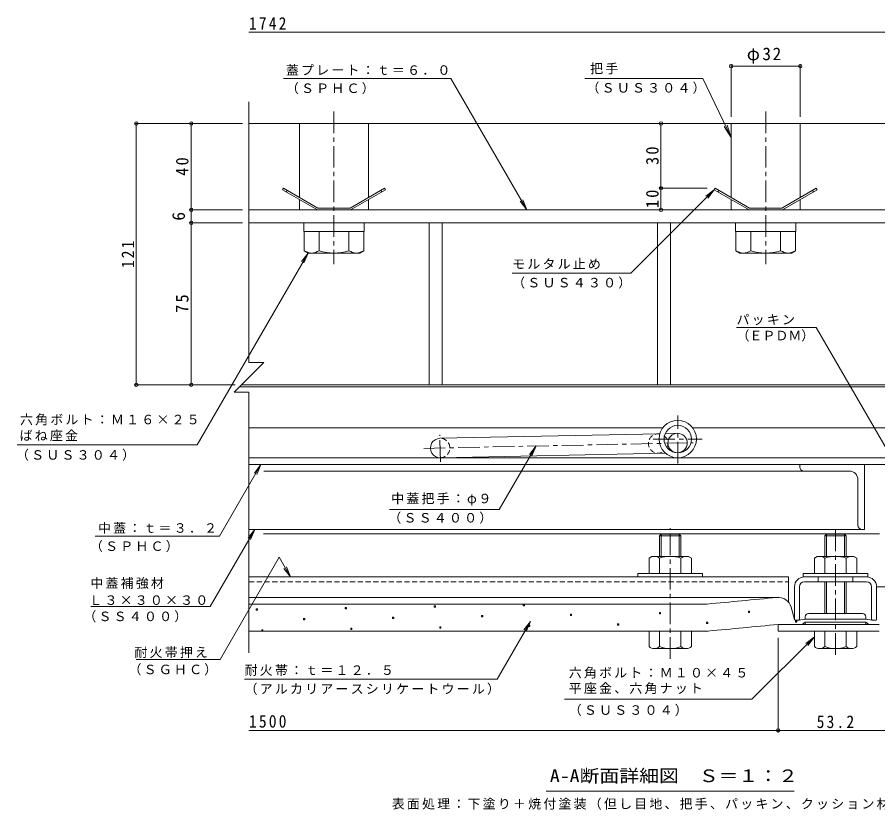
# Model space of a CAD drawing. Units: millimetres at full size. Extents: x -522 to 546, y -392 to 382.
# Drawn here: x -522.2 to -123.5, y -346 to 21 of the extents above; entities that cross this region are included whole.
import ezdxf
from ezdxf.enums import TextEntityAlignment as Align

# ---------------------------------------------------------------- set-up
doc = ezdxf.new("R2010")
doc.units = ezdxf.units.MM
doc.header["$LTSCALE"] = 2
doc.header["$PDMODE"] = 32
doc.header["$PDSIZE"] = 1.6
doc.linetypes.add('CHAIN1', pattern=[8, 5, -1, 1, -1])
doc.linetypes.add('DASHED1', pattern=[1.8, 1.2, -0.6])
for name, color, linetype, lineweight in [('D-1', 2, 'Continuous', 9), ('D-2', 3, 'Continuous', 9), ('D-3', 4, 'Continuous', 9), ('D-4', 4, 'Continuous', 9), ('D-5', 7, 'Continuous', 9), ('D-6', 6, 'Continuous', 5), ('D-7', 5, 'Continuous', 5), ('D-8', 5, 'Continuous', 5), ('D-A', 3, 'Continuous', 9), ('D-B', 2, 'Continuous', 9), ('D-C', 5, 'Continuous', 9), ('D-D', 4, 'Continuous', 9), ('D-E', 3, 'Continuous', 9), ('D-F', 7, 'Continuous', 9)]:
    doc.layers.add(name, color=color, linetype=linetype, lineweight=lineweight)
doc.styles.add('ＭＳ ゴシック', font='')
doc.styles.get('ＭＳ ゴシック').set_extended_font_data('MS Gothic')

msp = doc.modelspace()

# ---------------------------------------------------------------- linework, layer by layer
at = {"layer": 'D-1'}
for p, q in [((-169.651, -260.179), (-169.651, -263.379)), ((-122.851, -260.179), (-169.651, -260.179)), ((-122.851, -263.379), (-169.651, -263.379))]:
    msp.add_line(p, q, dxfattribs=at)
at = {"layer": 'D-2'}
for p, q in [((-76.651, -68.178), (-414.803, -68.178)), ((-414.803, -74.178), (-76.651, -74.178))]:
    msp.add_line(p, q, dxfattribs=at)
at = {"layer": 'D-2', "linetype": 'CHAIN1'}
for p, q in [((-216.151, -185.677), (-216.151, -163.481)), ((-227.499, -174.329), (-204.803, -174.329))]:
    msp.add_line(p, q, dxfattribs=at)
at = {"layer": 'D-2'}
for radius in [8.65, 6.35]:
    msp.add_circle((-216.151, -174.329), radius, dxfattribs=at)
at = {"layer": 'D-3'}
for p, q in [((-414.803, -28.178), (-63.651, -28.178)), ((-383.116, -68.178), (-399.236, -58.871)), ((-397.104, -59.178), (-397.504, -59.871)), ((-351.567, -58.871), (-367.687, -68.178)), ((-353.699, -59.178), (-353.299, -59.871)), ((-183.116, -68.178), (-199.236, -58.871)), ((-197.104, -59.178), (-197.504, -59.871)), ((-151.567, -58.871), (-167.687, -68.178)), ((-153.699, -59.178), (-153.299, -59.871)), ((-382.901, -67.378), (-367.901, -67.378)), ((-182.901, -67.378), (-167.901, -67.378)), ((-383.116, -68.178), (-367.687, -68.178)), ((-183.116, -68.178), (-167.687, -68.178))]:
    msp.add_line(p, q, dxfattribs=at)
for points in [[(-382.901, -67.378), (-398.836, -58.178), (-399.236, -58.871)], [(-367.901, -67.378), (-351.967, -58.178), (-351.567, -58.871)], [(-182.901, -67.378), (-198.836, -58.178), (-199.236, -58.871)], [(-167.901, -67.378), (-151.967, -58.178), (-151.567, -58.871)]]:
    msp.add_lwpolyline(points, dxfattribs=at)
at = {"layer": 'D-4'}
for p, q in [((-124.051, -242.709), (-119.651, -242.709)), ((-124.051, -257.929), (-124.051, -242.779)), ((-169.662, -247.65), (-414.803, -247.65)), ((-414.803, -250.879), (-205.318, -250.879)), ((-162.051, -257.929), (-163.641, -252.222)), ((-161.801, -258.179), (-162.051, -257.929)), ((-160.001, -258.179), (-161.801, -258.179)), ((-157.051, -257.679), (-160.001, -258.179)), ((-129.051, -257.679), (-157.051, -257.679)), ((-169.651, -260.179), (-158.547, -260.179)), ((-157.051, -259.179), (-158.547, -260.179)), ((-157.051, -259.179), (-129.051, -259.179)), ((-129.051, -259.179), (-127.555, -260.179)), ((-122.851, -260.179), (-127.555, -260.179)), ((-204.745, -263.379), (-414.803, -263.379))]:
    msp.add_line(p, q, dxfattribs=at)
at = {"layer": 'D-4', "color": 134, "lineweight": 5}
for p, q in [((-157.051, -256.679), (-157.051, -257.679)), ((-157.051, -257.679), (-129.051, -257.679)), ((-130.551, -255.179), (-155.551, -255.179)), ((-129.051, -256.679), (-129.051, -257.679)), ((-157.051, -259.179), (-129.051, -259.179)), ((-157.051, -259.679), (-157.051, -259.179)), ((-129.551, -260.179), (-156.551, -260.179)), ((-129.051, -259.679), (-129.051, -259.179))]:
    msp.add_line(p, q, dxfattribs=at)
at = {"layer": 'D-4', "color": 2}
for points in [[(-287.804, -251.532), (-287.804, -250.932), (-287.204, -250.932), (-287.204, -251.532)], [(-411.479, -253.612), (-411.479, -253.012), (-410.879, -253.012), (-410.879, -253.612)], [(-370.254, -252.919), (-370.254, -252.319), (-369.654, -252.319), (-369.654, -252.919)], [(-329.029, -252.225), (-329.029, -251.625), (-328.429, -251.625), (-328.429, -252.225)], [(-224.672, -255.321), (-224.672, -254.721), (-224.072, -254.721), (-224.072, -255.321)], [(-183.447, -254.628), (-183.447, -254.028), (-182.847, -254.028), (-182.847, -254.628)], [(-389.573, -258.095), (-389.573, -257.495), (-388.973, -257.495), (-388.973, -258.095)], [(-348.347, -257.402), (-348.347, -256.802), (-347.747, -256.802), (-347.747, -257.402)], [(-307.122, -256.708), (-307.122, -256.108), (-306.522, -256.108), (-306.522, -256.708)], [(-265.897, -256.015), (-265.897, -255.415), (-265.297, -255.415), (-265.297, -256.015)], [(-161.54, -259.111), (-161.54, -258.511), (-160.94, -258.511), (-160.94, -259.111)], [(-408.891, -263.272), (-408.891, -262.672), (-408.291, -262.672), (-408.291, -263.272)], [(-367.666, -262.578), (-367.666, -261.978), (-367.066, -261.978), (-367.066, -262.578)], [(-326.441, -261.885), (-326.441, -261.285), (-325.841, -261.285), (-325.841, -261.885)], [(-285.216, -261.191), (-285.216, -260.591), (-284.615, -260.591), (-284.615, -261.191)], [(-243.99, -260.498), (-243.99, -259.898), (-243.39, -259.898), (-243.39, -260.498)], [(-202.765, -259.804), (-202.765, -259.204), (-202.165, -259.204), (-202.165, -259.804)]]:
    msp.add_lwpolyline(points, close=True, dxfattribs=at)
at = {"layer": 'D-4'}
msp.add_lwpolyline([(-129.051, -257.679), (-126.101, -258.179), (-124.301, -258.179), (-124.051, -257.929)], dxfattribs=at)
for centre, radius, start, end in [((-205.318, -220.879), 30, 270, 275.2529), ((-669.651, 4829.613), 5101.792, 275.2529, 275.61726), ((-169.662, -253.9), 6.25, 15.57156, 95.61726), ((-669.651, 4829.613), 5114.292, 275.24643, 275.6105), ((-204.745, -233.379), 30, 270, 275.24643)]:
    msp.add_arc(centre, radius, start, end, dxfattribs=at)
at = {"layer": 'D-4', "color": 134, "lineweight": 5}
for centre, radius, start, end in [((-155.551, -256.679), 1.5, 90, 180), ((-130.551, -256.679), 1.5, 0, 90), ((-156.551, -259.679), 0.5, 180, 270), ((-129.551, -259.679), 0.5, 270, 0)]:
    msp.add_arc(centre, radius, start, end, dxfattribs=at)
at = {"layer": 'D-5'}
for p, q in [((-398.754, -7.418), (-321.317, -7.418)), ((-286.051, -68.178), (-321.317, -7.418)), ((-204.505, -7.418), (-259.156, -7.418)), ((-204.505, -7.418), (-191.402, -34.646)), ((-191.402, -34.646), (-194.687, -29.625)), ((-191.402, -34.646), (-193.276, -28.946)), ((-199.236, -58.871), (-203.203, -61.915)), ((-286.051, -68.178), (-287.975, -63.563)), ((-286.051, -68.178), (-289.104, -64.218)), ((-438.757, -177.076), (-387.432, -88.178)), ((-387.432, -88.178), (-390.476, -92.145)), ((-387.432, -88.178), (-389.345, -92.797)), ((-292.856, -97.49), (-237.856, -97.49)), ((-188.916, -122.606), (-152.003, -122.606)), ((-152.003, -122.606), (-113.478, -189.333)), ((-438.757, -177.076), (-522.154, -177.076)), ((-281.769, -177.55), (-284.822, -181.51)), ((-409.222, -186.179), (-412.265, -190.146)), ((-349.627, -207.032), (-298.881, -207.032)), ((-412.109, -216.18), (-415.153, -220.147)), ((-395.524, -238.179), (-397.437, -233.56)), ((-488.022, -251.863), (-432.711, -251.863)), ((-299.786, -285.476), (-284.384, -258.799)), ((-284.384, -258.799), (-287.428, -262.766)), ((-284.384, -258.799), (-286.297, -263.418)), ((-181.802, -294.856), (-152.851, -265.904)), ((-152.851, -265.904), (-156.817, -268.948)), ((-152.851, -265.904), (-155.894, -269.871)), ((-467.11, -276.438), (-428.08, -276.438)), ((-268.671, -294.856), (-181.802, -294.856)), ((-162.151, -337.484), (-277.151, -337.484))]:
    msp.add_line(p, q, dxfattribs=at)
for points in [[(-237.856, -97.49), (-199.236, -58.871), (-202.28, -62.838)], [(-298.881, -207.032), (-281.769, -177.55), (-283.693, -182.165)], [(-486.016, -219.344), (-428.369, -219.344), (-409.222, -186.179), (-411.135, -190.798)], [(-432.711, -251.863), (-412.109, -216.18), (-414.022, -220.799)], [(-428.08, -276.438), (-400.758, -229.114), (-395.524, -238.179), (-398.568, -234.212)]]:
    msp.add_lwpolyline(points, dxfattribs=at)
at = {"layer": 'D-6'}
for p, q in [((-57.651, -150.178), (-419.202, -150.178)), ((-57.651, -149.178), (-418.202, -149.178)), ((-414.803, -169.178), (-223.1, -169.178)), ((-209.202, -169.178), (-91.151, -169.178)), ((-326.315, -173.981), (-224.465, -171.851)), ((-221.975, -171.799), (-216.339, -171.681)), ((-221.892, -180.799), (-326.127, -182.979))]:
    msp.add_line(p, q, dxfattribs=at)
at = {"layer": 'D-6', "linetype": 'CHAIN1'}
for p, q in [((-326.088, -184.849), (-326.349, -172.332)), ((-333.834, -178.639), (-208.986, -176.028))]:
    msp.add_line(p, q, dxfattribs=at)
at = {"layer": 'D-6', "color": 134}
msp.add_line((-122.651, -218.179), (-408.009, -218.179), dxfattribs=at)
at = {"layer": 'D-6'}
msp.add_circle((-216.245, -176.18), 4.5, dxfattribs=at)
msp.add_arc((-326.221, -178.48), 4.5, 91.19794, 271.19794, dxfattribs=at)
at = {"layer": 'D-6', "linetype": 'DASHED1'}
msp.add_arc((-326.221, -178.48), 4.5, 271.19794, 91.19794, dxfattribs=at)
at = {"layer": 'D-7'}
for p, q in [((-223.839, -218.379), (-224.651, -219.191)), ((-224.651, -219.191), (-214.651, -219.191)), ((-224.651, -219.191), (-224.651, -224.879)), ((-224.651, -219.191), (-224.651, -228.679)), ((-223.839, -218.379), (-215.463, -218.379)), ((-223.839, -228.679), (-223.839, -218.379)), ((-215.463, -218.379), (-214.651, -219.191)), ((-215.463, -228.679), (-215.463, -218.379)), ((-214.651, -228.679), (-214.651, -219.191)), ((-138.051, -219.191), (-148.051, -219.191)), ((-148.051, -228.679), (-148.051, -219.191)), ((-147.239, -228.679), (-147.239, -218.379)), ((-138.863, -218.379), (-138.051, -219.191)), ((-138.863, -228.679), (-138.863, -218.379)), ((-138.051, -219.191), (-138.051, -228.679)), ((-148.051, -255.179), (-148.051, -240.479)), ((-147.239, -255.179), (-147.239, -240.479)), ((-138.863, -255.179), (-138.863, -240.479)), ((-138.051, -240.479), (-138.051, -255.179)), ((-229.451, -263.379), (-209.851, -263.379)), ((-229.451, -270.484), (-229.451, -263.379)), ((-224.651, -270.484), (-224.651, -263.379)), ((-214.651, -270.484), (-214.651, -263.379)), ((-209.851, -270.484), (-209.851, -263.379)), ((-152.851, -270.484), (-152.851, -263.379)), ((-133.251, -263.379), (-152.851, -263.379)), ((-148.051, -270.484), (-148.051, -263.379)), ((-138.051, -263.379), (-138.051, -270.484)), ((-133.251, -270.484), (-133.251, -263.379)), ((-212.251, -271.379), (-227.051, -271.379)), ((-135.651, -271.379), (-150.451, -271.379))]:
    msp.add_line(p, q, dxfattribs=at)
at = {"layer": 'D-7', "linetype": 'CHAIN1'}
for p, q in [((-219.651, -276.077), (-219.651, -215.59)), ((-143.051, -274.257), (-143.051, -216.527))]:
    msp.add_line(p, q, dxfattribs=at)
at = {"layer": 'D-7', "color": 134}
for p, q in [((-234.651, -236.679), (-234.651, -238.179)), ((-204.651, -236.679), (-234.651, -236.679)), ((-204.651, -238.179), (-234.651, -238.179)), ((-204.651, -236.679), (-204.651, -238.179)), ((-158.051, -236.679), (-158.051, -238.179)), ((-128.051, -236.679), (-158.051, -236.679)), ((-128.051, -238.179), (-158.051, -238.179)), ((-128.051, -236.679), (-128.051, -238.179))]:
    msp.add_line(p, q, dxfattribs=at)
at = {"layer": 'D-7'}
msp.add_lwpolyline([(-138.863, -218.379), (-147.239, -218.379), (-148.051, -219.191)], dxfattribs=at)
for centre, radius, start, end in [((-227.051, -267.713), 3.666, 229.1022, 310.89809), ((-219.651, -256.963), 14.416, 249.70546, 290.29454), ((-212.251, -267.713), 3.666, 229.10191, 310.8978), ((-150.451, -267.713), 3.666, 229.1022, 310.89809), ((-143.051, -256.963), 14.416, 249.70546, 290.29454), ((-135.651, -267.713), 3.666, 229.10191, 310.8978)]:
    msp.add_arc(centre, radius, start, end, dxfattribs=at)
at = {"layer": 'D-8'}
for p, q in [((-414.803, -74.178), (-79.651, -74.178)), ((-79.651, -149.178), (-418.202, -149.178))]:
    msp.add_line(p, q, dxfattribs=at)
at = {"layer": 'D-A'}
for p, q in [((-72.551, -182.979), (-414.803, -182.979)), ((-72.551, -186.179), (-414.803, -186.179))]:
    msp.add_line(p, q, dxfattribs=at)
at = {"layer": 'D-B', "color": 6, "lineweight": 5}
for p, q in [((-159.651, -187.179), (-159.651, -186.179)), ((-129.651, -186.179), (-129.651, -216.179)), ((-136.651, -189.179), (-407.913, -189.179)), ((-132.651, -193.179), (-132.651, -214.179)), ((-129.651, -216.18), (-414.803, -216.18))]:
    msp.add_line(p, q, dxfattribs=at)
at = {"layer": 'D-B'}
for p, q in [((-228.151, -228.679), (-211.151, -228.679)), ((-224.558, -229.438), (-224.558, -236.679)), ((-214.743, -229.438), (-214.743, -236.679)), ((-209.836, -229.438), (-211.151, -228.679)), ((-209.836, -229.438), (-209.836, -236.679)), ((-151.551, -228.679), (-134.551, -228.679)), ((-147.958, -229.438), (-147.958, -236.679)), ((-138.143, -229.438), (-138.143, -236.679)), ((-133.236, -229.438), (-134.551, -228.679)), ((-133.236, -229.438), (-133.236, -236.679))]:
    msp.add_line(p, q, dxfattribs=at)
at = {"layer": 'D-B', "color": 7}
for p, q in [((-414.803, -238.179), (-164.863, -238.179)), ((-164.863, -249.896), (-164.863, -238.179)), ((-157.451, -238.179), (-128.651, -238.179)), ((-162.051, -257.929), (-162.051, -242.779)), ((-159.751, -257.929), (-159.751, -242.779)), ((-128.651, -240.479), (-157.451, -240.479)), ((-126.351, -257.929), (-126.351, -242.779)), ((-124.051, -257.929), (-124.051, -242.779)), ((-161.801, -258.179), (-162.051, -257.929)), ((-160.001, -258.179), (-161.801, -258.179)), ((-160.001, -258.179), (-159.751, -257.929)), ((-126.101, -258.179), (-126.351, -257.929)), ((-124.301, -258.179), (-126.101, -258.179)), ((-124.301, -258.179), (-124.051, -257.929))]:
    msp.add_line(p, q, dxfattribs=at)
at = {"layer": 'D-B', "color": 7, "linetype": 'DASHED1'}
for p, q in [((-151.051, -240.479), (-151.051, -238.179)), ((-135.051, -240.479), (-135.051, -238.179)), ((-414.803, -240.479), (-164.863, -240.479))]:
    msp.add_line(p, q, dxfattribs=at)
at = {"layer": 'D-B'}
for points in [[(-228.151, -228.679), (-229.466, -229.438), (-229.466, -236.679), (-209.836, -236.679)], [(-151.551, -228.679), (-152.866, -229.438), (-152.866, -236.679), (-133.236, -236.679)]]:
    msp.add_lwpolyline(points, dxfattribs=at)
at = {"layer": 'D-B', "color": 6, "lineweight": 5}
for centre, radius, start, end in [((-157.651, -187.179), 2, 180, 270), ((-136.651, -193.179), 4, 0, 90), ((-130.651, -214.179), 2, 180, 270)]:
    msp.add_arc(centre, radius, start, end, dxfattribs=at)
at = {"layer": 'D-B'}
for centre, radius, start, end in [((-226.569, -234.455), 5.793, 94.3844, 120.00002), ((-227.165, -233.519), 4.842, 57.42751, 88.18785), ((-219.651, -244.92), 16.241, 72.4119, 107.58812), ((-212.136, -233.519), 4.842, 91.81216, 122.57251), ((-212.732, -234.455), 5.793, 60, 85.61562), ((-149.969, -234.455), 5.793, 94.3844, 120.00002), ((-150.565, -233.519), 4.842, 57.42751, 88.18785), ((-143.051, -244.92), 16.241, 72.4119, 107.58812), ((-135.536, -233.519), 4.842, 91.81216, 122.57251), ((-136.132, -234.455), 5.793, 60, 85.61562)]:
    msp.add_arc(centre, radius, start, end, dxfattribs=at)
at = {"layer": 'D-B', "color": 7}
for centre, radius, start, end in [((-157.451, -242.779), 4.6, 90, 180), ((-128.651, -242.779), 4.6, 0, 90), ((-157.451, -242.779), 2.3, 90, 180), ((-128.651, -242.779), 2.3, 0, 90)]:
    msp.add_arc(centre, radius, start, end, dxfattribs=at)
at = {"layer": 'D-C', "color": 2, "linetype": 'CHAIN1'}
for p, q in [((-375.401, -22.643), (-375.401, -93.304)), ((-175.401, -22.643), (-175.401, -93.304))]:
    msp.add_line(p, q, dxfattribs=at)
at = {"layer": 'D-C', "color": 2}
for p, q in [((-359.401, -28.178), (-359.401, -62.471)), ((-159.401, -28.178), (-159.401, -62.471)), ((-391.401, -63.394), (-391.401, -68.178)), ((-359.401, -63.394), (-359.401, -68.178)), ((-191.401, -63.394), (-191.401, -68.178)), ((-159.401, -63.394), (-159.401, -68.178)), ((-391.401, -68.178), (-359.401, -68.178)), ((-191.401, -68.178), (-159.401, -68.178))]:
    msp.add_line(p, q, dxfattribs=at)
at = {"layer": 'D-C', "color": 134, "lineweight": 5}
for p, q in [((-389.401, -74.178), (-361.401, -74.178)), ((-361.401, -74.178), (-361.401, -78.178)), ((-189.401, -74.178), (-161.401, -74.178)), ((-161.401, -74.178), (-161.401, -78.178))]:
    msp.add_line(p, q, dxfattribs=at)
at = {"layer": 'D-C', "lineweight": 5}
for p, q in [((-382.33, -87.106), (-382.33, -78.178)), ((-368.473, -87.106), (-368.473, -78.178)), ((-361.545, -87.106), (-361.545, -78.178)), ((-182.33, -87.106), (-182.33, -78.178)), ((-168.473, -87.106), (-168.473, -78.178)), ((-161.545, -87.106), (-161.545, -78.178)), ((-387.401, -88.178), (-389.258, -87.106)), ((-363.401, -88.178), (-361.545, -87.106)), ((-187.401, -88.178), (-189.258, -87.106)), ((-163.401, -88.178), (-161.545, -87.106)), ((-387.401, -88.178), (-363.401, -88.178)), ((-187.401, -88.178), (-163.401, -88.178))]:
    msp.add_line(p, q, dxfattribs=at)
at = {"layer": 'D-C', "color": 2}
for points in [[(-359.401, -28.178), (-391.401, -28.178), (-391.401, -62.471)], [(-159.401, -28.178), (-191.401, -28.178), (-191.401, -62.471)]]:
    msp.add_lwpolyline(points, dxfattribs=at)
at = {"layer": 'D-C', "color": 134, "lineweight": 5}
for points in [[(-389.401, -74.178), (-389.401, -78.178), (-361.401, -78.178)], [(-189.401, -74.178), (-189.401, -78.178), (-161.401, -78.178)]]:
    msp.add_lwpolyline(points, dxfattribs=at)
at = {"layer": 'D-C', "lineweight": 5}
for points in [[(-361.545, -78.178), (-389.258, -78.178), (-389.258, -87.106)], [(-161.545, -78.178), (-189.258, -78.178), (-189.258, -87.106)]]:
    msp.add_lwpolyline(points, dxfattribs=at)
for centre, radius, start, end in [((-385.168, -80.023), 8.179, 240, 265.61574), ((-386.01, -81.345), 6.837, 271.81354, 302.57069), ((-375.401, -65.25), 22.928, 252.41203, 287.58795), ((-364.793, -81.345), 6.837, 237.42929, 268.18645), ((-365.634, -80.023), 8.179, 274.38425, 299.99998), ((-185.168, -80.023), 8.179, 240, 265.61574), ((-186.01, -81.345), 6.837, 271.81354, 302.57069), ((-175.401, -65.25), 22.928, 252.41203, 287.58795), ((-164.793, -81.345), 6.837, 237.42929, 268.18645), ((-165.634, -80.023), 8.179, 274.38425, 299.99998)]:
    msp.add_arc(centre, radius, start, end, dxfattribs=at)
at = {"layer": 'D-C', "color": 4, "linetype": 'DASHED1'}
for start, end in [(80.02124, 305.26021), (335.39008, 49.89137)]:
    msp.add_arc((-225.243, -176.368), 4.5, start, end, dxfattribs=at)
at = {"layer": 'D-D'}
for p, q in [((-331.318, -74.178), (-414.803, -74.178)), ((-331.318, -149.178), (-331.318, -74.178)), ((-225.485, -74.178), (-325.318, -74.178)), ((-225.485, -149.178), (-225.485, -74.178)), ((-418.202, -149.178), (-331.318, -149.178)), ((-219.485, -149.178), (-119.651, -149.178))]:
    msp.add_line(p, q, dxfattribs=at)
for points in [[(-325.318, -74.178), (-325.318, -149.178), (-225.485, -149.178)], [(-119.651, -74.178), (-219.485, -74.178), (-219.485, -149.178)]]:
    msp.add_lwpolyline(points, dxfattribs=at)
at = {"layer": 'D-E', "color": 2}
for points in [[(-325.318, -149.178), (-331.318, -149.178), (-331.318, -74.178), (-325.318, -74.178)], [(-219.485, -149.178), (-225.485, -149.178), (-225.485, -74.178), (-219.485, -74.178)]]:
    msp.add_lwpolyline(points, close=True, dxfattribs=at)
at = {"layer": 'D-F'}
for p, q in [((-48.651, 14.032), (-414.803, 14.032)), ((-191.402, -25.179), (-191.402, -0.654)), ((-191.402, -1.654), (-159.401, -1.654)), ((-159.401, -25.179), (-159.401, -0.654)), ((-414.803, -18.178), (-414.803, -138.897)), ((-467.58, -28.178), (-417.803, -28.178)), ((-466.98, -149.178), (-466.98, -28.178)), ((-441.532, -68.178), (-441.532, -28.178)), ((-223.932, -58.178), (-223.932, -28.178)), ((-224.532, -58.178), (-202.49, -58.178)), ((-223.932, -68.178), (-223.932, -58.178)), ((-417.803, -68.178), (-442.532, -68.178)), ((-441.532, -74.178), (-441.532, -68.178)), ((-417.803, -74.178), (-442.532, -74.178)), ((-441.532, -149.178), (-441.532, -74.178)), ((-467.58, -149.178), (-421.202, -149.178)), ((-414.803, -152.66), (-421.684, -152.66)), ((-414.803, -152.66), (-414.803, -273.379)), ((-169.652, -266.379), (-169.652, -310.272)), ((-416.833, -285.476), (-299.786, -285.476)), ((-169.652, -309.272), (-414.803, -309.272)), ((-169.652, -309.272), (-116.437, -309.272))]:
    msp.add_line(p, q, dxfattribs=at)
msp.add_lwpolyline([(-414.803, -138.897), (-407.921, -138.897), (-421.684, -152.66)], dxfattribs=at)
for p in [(-191.402, -1.654), (-159.401, -1.654), (-466.98, -28.178), (-441.532, -28.178), (-223.932, -28.178), (-223.932, -58.178), (-441.532, -68.178), (-223.932, -68.178), (-441.532, -74.178), (-466.98, -149.178), (-441.532, -149.178), (-169.652, -309.272)]:
    msp.add_point(p, dxfattribs=at)

# ---------------------------------------------------------------- texts
at = {"layer": 'D-5', "style": 'ＭＳ ゴシック'}
msp.add_text('（ＥＰＤＭ）', height=4.399, dxfattribs=at).set_placement((-188.916, -129.918), align=Align.BOTTOM_LEFT)
at = {"layer": 'D-5', "color": 2, "style": 'ＭＳ ゴシック', "width": 1.15}
msp.add_text('A-A断面詳細図\u3000Ｓ＝１：２', height=5.865, dxfattribs=at).set_placement((-275.401, -334.984), align=Align.BOTTOM_LEFT)
at = {"layer": 'D-5', "char_height": 4.399, "attachment_point": 7, "style": 'ＭＳ ゴシック'}
for s, insert in [('\\T1.17;把手', (-256.737, -5.45)), ('\\T1.17;蓋プレート：ｔ＝６．０', (-397.687, -5.908)), ('\\T1.17;（ＳＰＨＣ）', (-397.687, -14.641)), ('\\T1.17;（ＳＵＳ３０４）', (-258.419, -14.431)), ('\\T1.17;モルタル止め', (-292.856, -95.69)), ('\\T1.17;（ＳＵＳ４３０）', (-292.856, -104.671)), ('\\T1.17;パッキン', (-188.916, -121.641)), ('\\T1.17;六角ボルト：Ｍ１６×２５', (-520.849, -168.006)), ('\\T1.17;ばね座金', (-521.058, -175.35)), ('\\T1.17;（ＳＵＳ３０４）', (-522.711, -184.462)), ('\\T1.17;中蓋把手：φ９', (-348.883, -205.255)), ('\\T1.17;（ＳＳ４００）', (-350.212, -213.563)), ('\\T1.17;中蓋：ｔ＝３．２', (-484.729, -218.205)), ('\\T1.17;（ＳＰＨＣ）', (-488.464, -226.717)), ('\\T1.17;中蓋補強材', (-488.279, -243.764)), ('\\T1.17;Ｌ３×３０×３０', (-488.748, -251.202)), ('\\T1.17;（ＳＳ４００）', (-491.516, -259.229)), ('\\T1.17;耐火帯押え', (-467.836, -275.777)), ('\\T1.17;（ＳＧＨＣ）', (-470.604, -283.804)), ('\\T1.17;耐火帯：ｔ＝１２．５', (-416.833, -284.052)), ('\\T1.17;六角ボルト：Ｍ１０×４５', (-266.643, -285.257)), ('\\T1.17;平座金、六角ナット', (-266.643, -292.452)), ('\\T1.17;（アルカリアースシリケートウール）', (-416.833, -292.812)), ('\\T1.17;（ＳＵＳ３０４）', (-266.643, -302.617)), ('\\T1.17;表面処理：下塗り＋焼付塗装（但し目地、把手、パッキン、クッション材を除く）', (-348.651, -346.034))]:
    msp.add_mtext(s, dxfattribs=dict(at, insert=insert))
at = {"layer": 'D-F', "color": 2, "style": 'ＭＳ ゴシック'}
msp.add_text('6', height=5.865, rotation=90, dxfattribs=at).set_placement((-442.732, -73.178), align=Align.BOTTOM_LEFT)
at = {"layer": 'D-F', "color": 2, "char_height": 5.865, "attachment_point": 7, "style": 'ＭＳ ゴシック'}
for s, insert in [('\\T1.28;\\W0.9;1742', (-414.803, 15.232)), ('\\T1.19;φ32', (-184.151, -0.454)), ('\\T1.28;\\W0.9;1500', (-414.803, -308.072)), ('\\T1.28;\\W0.9;53.2', (-151.794, -308.272))]:
    msp.add_mtext(s, dxfattribs=dict(at, insert=insert))
at = {"layer": 'D-F', "color": 2, "char_height": 5.865, "attachment_point": 7, "rotation": 90, "style": 'ＭＳ ゴシック'}
for s, insert in [('\\T1.27;\\W0.95;30', (-224.932, -47.428)), ('\\T1.27;\\W0.95;40', (-442.732, -52.428)), ('\\T1.27;\\W0.95;10', (-224.932, -67.428)), ('\\T1.27;\\W0.9;121', (-467.98, -95.178)), ('\\T1.27;\\W0.95;75', (-442.732, -115.928))]:
    msp.add_mtext(s, dxfattribs=dict(at, insert=insert))

doc.saveas('drawing.dxf')
